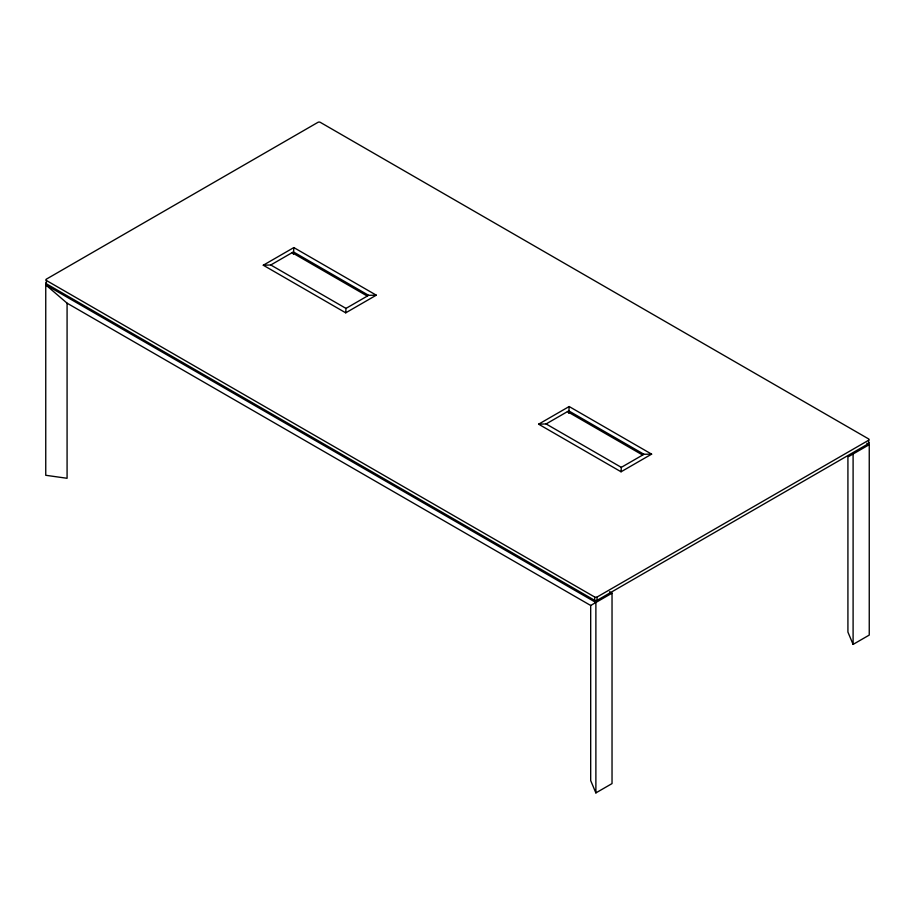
<?xml version="1.0" encoding="UTF-8"?>
<svg xmlns="http://www.w3.org/2000/svg" width="915" height="915" viewBox="0 0 915 915"><rect width="100%" height="100%" fill="white"/><g stroke="black" fill="none" stroke-linecap="round" stroke-linejoin="round"><path stroke-width="1.37" d="M345.733 312.827L345.984 308.401L368.619 295.328L376.294 295.179L293.841 247.576L263.28 265.224L345.733 312.827L376.294 295.179M621.056 471.785L621.308 467.359L643.954 454.286L651.617 454.137L569.164 406.535L538.603 424.183L621.056 471.785L651.617 454.137M293.841 247.576L293.418 254.404M569.164 406.535L568.753 413.363M263.28 265.224L270.783 264.984L293.418 251.911L368.619 295.328M538.603 424.183L546.106 423.942L568.753 410.869L643.954 454.286M46.379 280.47L594.727 597.049A1.636 0.938 0 0 0 597.038 597.049L868.621 440.252A1.636 0.938 0 0 0 868.621 438.925L320.273 122.335A1.636 0.938 0 0 0 317.963 122.335L46.379 279.132A1.636 0.938 0 0 0 46.379 280.47L46.379 283.799L594.727 600.377A1.636 0.938 0 0 0 597.038 600.377L868.621 443.581A1.636 0.938 0 0 0 868.621 442.254M612.032 593.16L612.032 783.583L595.882 792.905L590.69 780.587L590.69 605.478L612.032 593.16L609.562 591.731M869.25 444.656L847.919 456.974L847.919 632.082L853.1 644.4L869.25 635.079L869.25 444.656L866.78 443.226M292.114 252.666L367.315 296.083M567.437 411.624L642.639 455.041M270.783 264.984L345.984 308.401M546.106 423.942L621.308 467.359M45.75 284.862L67.081 303.174L67.081 478.282L45.75 475.285L45.75 284.862L595.882 602.482L595.882 792.905M67.081 303.174L590.69 605.478M868.621 440.252L868.621 443.581M853.1 453.977L853.1 644.4M597.038 597.049L597.038 600.377M594.727 597.049L594.727 600.377M46.379 283.799A1.636 0.938 0 0 1 46.379 282.461"/></g></svg>
